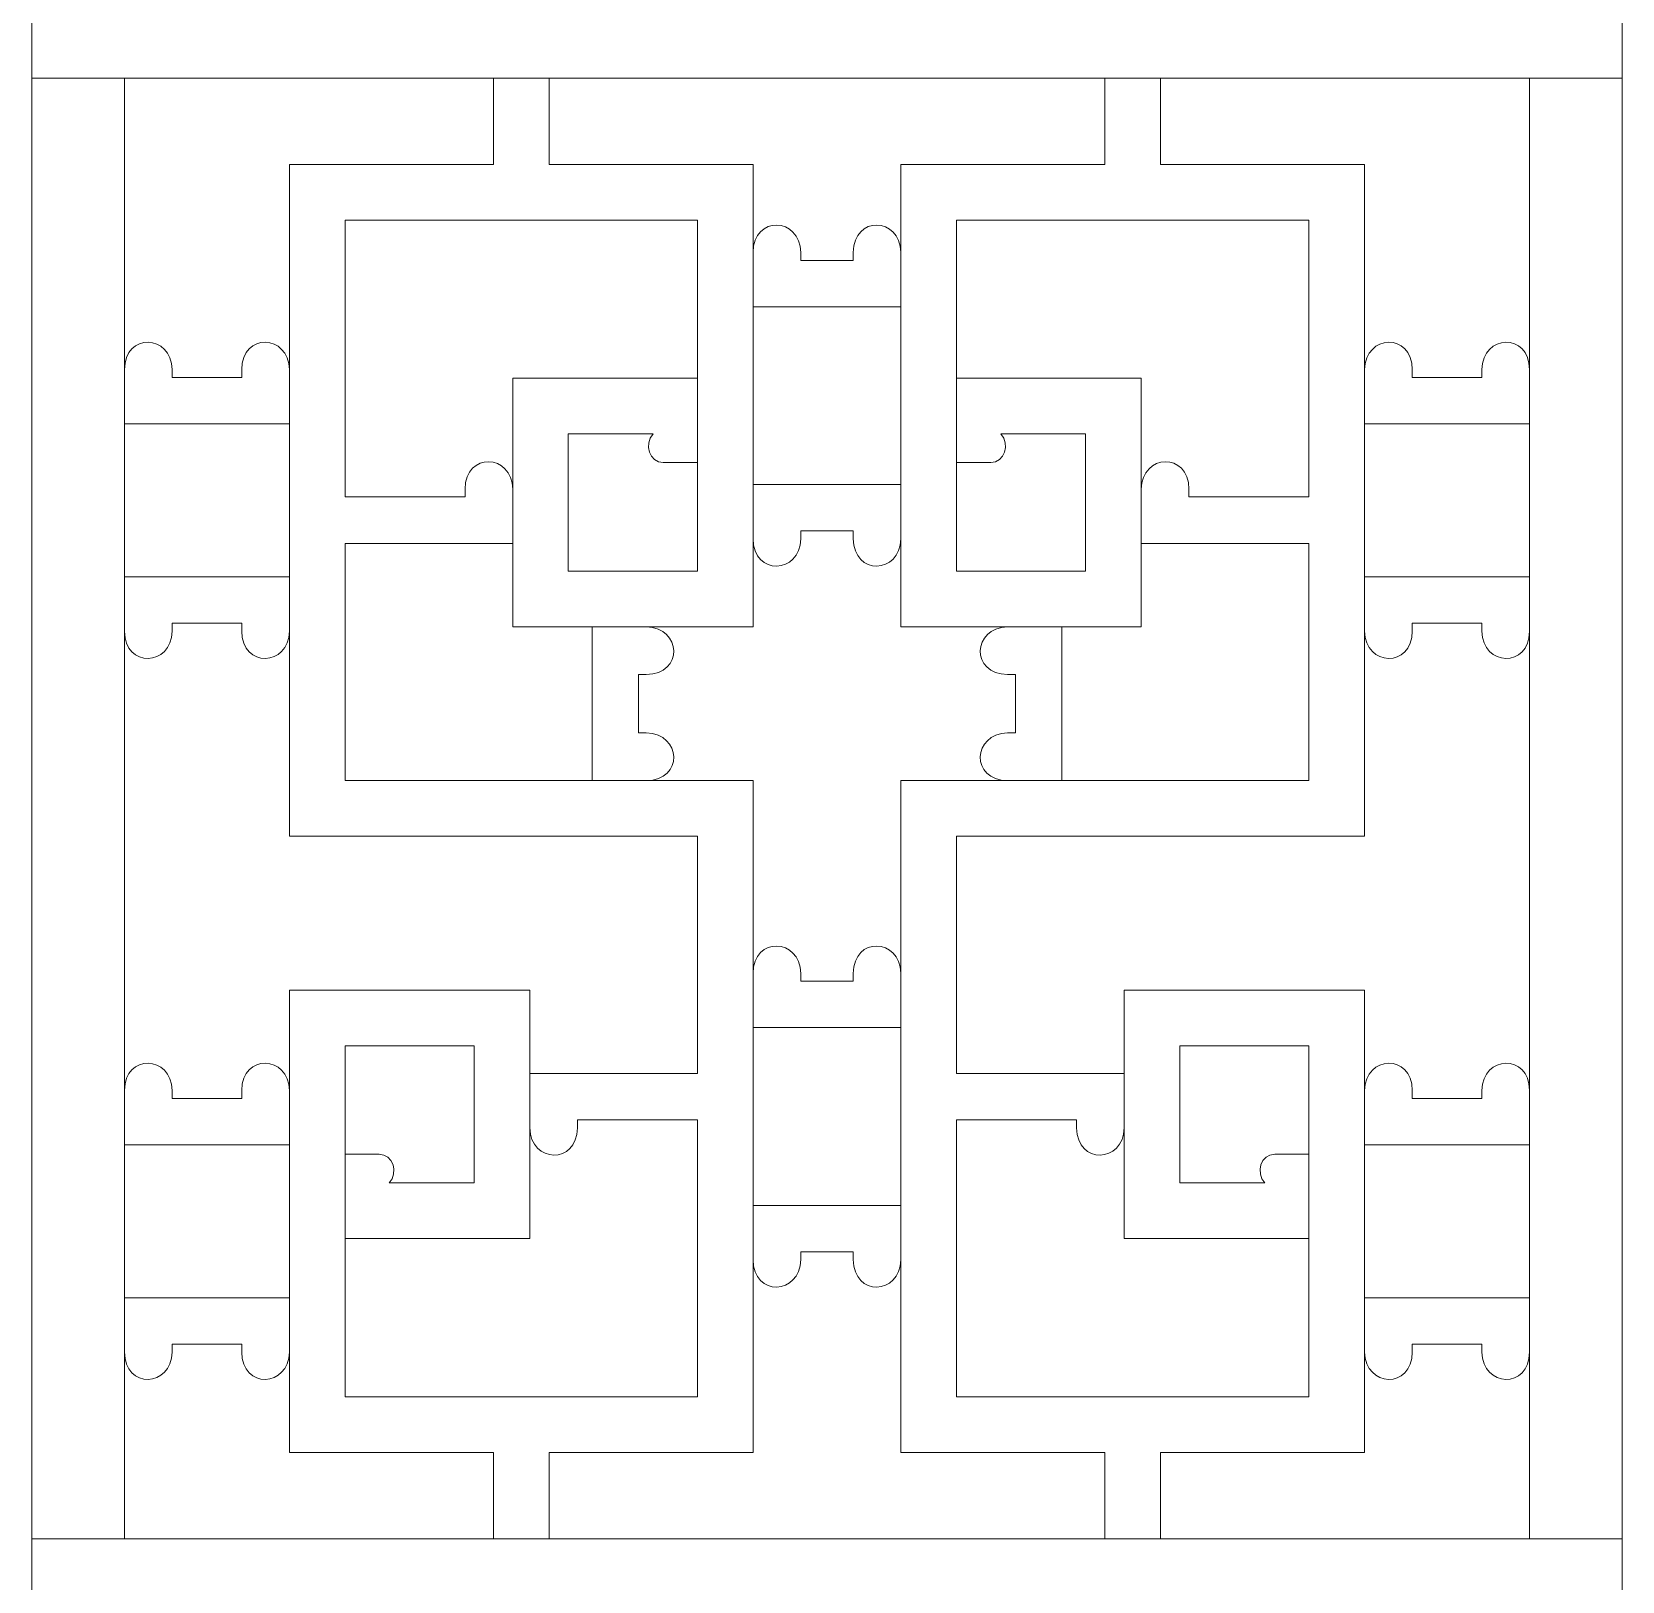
# Model space of a CAD drawing. Header units: centimetres. Extents: x 20.8 to 27.4, y -9.5 to 9.5.
# Drawn here: x 24.612 to 27.368, y -4.03 to -1.346 of the extents above; entities that cross this region are included whole.
import ezdxf

# ---------------------------------------------------------------- set-up
doc = ezdxf.new("R2010")
doc.units = ezdxf.units.CM
doc.header["$MEASUREMENT"] = 0
doc.layers.add('layer 1', color=7, linetype='Continuous')

msp = doc.modelspace()

# ---------------------------------------------------------------- linework, layer by layer
at = {"layer": 'layer 1', "color": 250, "lineweight": 9}
for points in [[(24.61222, 1.42601), (24.61222, 1.42601), (27.36783, 1.42601), (27.36783, 1.42601), (27.36783, 1.42601), (27.36783, 1.42601), (27.36783, -1.42599), (27.36783, -1.42599), (27.36783, -1.42599), (27.36783, -1.42599), (24.61222, -1.42599), (24.61222, -1.42599), (24.61222, -1.42599), (24.61222, -1.42599), (24.61222, 1.42601), (24.61222, 1.42601)], [(24.61222, -1.26532), (24.61222, -1.26532), (27.36783, -1.26532), (27.36783, -1.26532), (27.36783, -1.26532), (27.36783, -1.26532), (27.36783, -4.11733), (27.36783, -4.11733), (27.36783, -4.11733), (27.36783, -4.11733), (24.61222, -4.11733), (24.61222, -4.11733), (24.61222, -4.11733), (24.61222, -4.11733), (24.61222, -1.26532), (24.61222, -1.26532)], [(24.61222, -3.95665), (24.61222, -3.95665), (27.36783, -3.95665), (27.36783, -3.95665), (27.36783, -3.95665), (27.36783, -3.95665), (27.36783, -6.80866), (27.36783, -6.80866), (27.36783, -6.80866), (27.36783, -6.80866), (24.61222, -6.80866), (24.61222, -6.80866), (24.61222, -6.80866), (24.61222, -6.80866), (24.61222, -3.95665), (24.61222, -3.95665)]]:
    msp.add_open_spline(points, degree=3, knots=[0, 0, 0, 0, 0.2, 0.2, 0.2, 0.2, 0.4, 0.4, 0.4, 0.4, 0.6, 0.6, 0.6, 0.6, 1, 1, 1, 1], dxfattribs=at)
at = {"layer": 'layer 1', "color": 7, "lineweight": 9}
for points, knots in [([(24.77289, -1.93091), (24.77328, -1.86612), (24.85418, -1.86937), (24.85547, -1.93096), (24.85547, -1.93096), (24.85547, -1.94304), (24.85547, -1.94234), (24.85547, -1.94465), (24.85547, -1.94465), (24.85547, -1.94465), (24.97591, -1.94465), (24.97591, -1.94465), (24.97591, -1.94465), (24.97591, -1.92888), (24.97591, -1.94672), (24.97591, -1.93096), (24.97591, -1.93096), (24.97627, -1.86612), (25.05721, -1.86937), (25.0585, -1.93096), (25.0585, -1.93096), (25.0585, -1.93096), (25.0585, -1.57548), (25.0585, -1.57548), (25.0585, -1.57548), (25.0585, -1.57548), (25.412, -1.57548), (25.412, -1.57548), (25.412, -1.57548), (25.412, -1.57548), (25.412, -1.42599), (25.412, -1.42599), (25.412, -1.42599), (25.412, -1.42599), (24.77289, -1.42599), (24.77289, -1.42599), (24.77289, -1.42599), (24.77289, -1.42599), (24.77289, -1.93091), (24.77289, -1.93091)], [0, 0, 0, 0, 0.0909091, 0.0909091, 0.0909091, 0.0909091, 0.1818182, 0.1818182, 0.1818182, 0.1818182, 0.2727273, 0.2727273, 0.2727273, 0.2727273, 0.3636364, 0.3636364, 0.3636364, 0.3636364, 0.4545455, 0.4545455, 0.4545455, 0.4545455, 0.5454545, 0.5454545, 0.5454545, 0.5454545, 0.6363636, 0.6363636, 0.6363636, 0.6363636, 0.7272727, 0.7272727, 0.7272727, 0.7272727, 0.8181818, 0.8181818, 0.8181818, 0.8181818, 1, 1, 1, 1]), ([(25.50838, -1.42599), (25.50838, -1.42599), (25.50838, -1.57548), (25.50838, -1.57548), (25.50838, -1.57548), (25.50838, -1.57548), (25.86189, -1.57548), (25.86189, -1.57548), (25.86189, -1.57548), (25.86189, -1.57548), (25.86189, -1.72795), (25.86189, -1.72795), (25.86189, -1.72795), (25.86228, -1.66314), (25.94317, -1.66641), (25.94447, -1.72798), (25.94447, -1.72798), (25.94447, -1.74006), (25.94447, -1.73938), (25.94447, -1.74166), (25.94447, -1.74166), (25.94447, -1.74166), (26.03558, -1.74166), (26.03558, -1.74166), (26.03558, -1.74166), (26.03558, -1.72591), (26.03558, -1.74374), (26.03558, -1.72798), (26.03558, -1.72798), (26.03592, -1.66325), (26.11658, -1.66639), (26.11815, -1.72765), (26.11815, -1.72765), (26.11815, -1.72765), (26.11815, -1.57548), (26.11815, -1.57548), (26.11815, -1.57548), (26.11815, -1.57548), (26.47164, -1.57548), (26.47164, -1.57548), (26.47164, -1.57548), (26.47164, -1.57548), (26.47164, -1.42599), (26.47164, -1.42599), (26.47164, -1.42599), (26.47164, -1.42599), (25.50838, -1.42599), (25.50838, -1.42599)], [0, 0, 0, 0, 0.0769231, 0.0769231, 0.0769231, 0.0769231, 0.1538462, 0.1538462, 0.1538462, 0.1538462, 0.2307692, 0.2307692, 0.2307692, 0.2307692, 0.3076923, 0.3076923, 0.3076923, 0.3076923, 0.3846154, 0.3846154, 0.3846154, 0.3846154, 0.4615385, 0.4615385, 0.4615385, 0.4615385, 0.5384615, 0.5384615, 0.5384615, 0.5384615, 0.6153846, 0.6153846, 0.6153846, 0.6153846, 0.6923077, 0.6923077, 0.6923077, 0.6923077, 0.7692308, 0.7692308, 0.7692308, 0.7692308, 0.8461538, 0.8461538, 0.8461538, 0.8461538, 1, 1, 1, 1]), ([(26.56803, -1.42599), (26.56803, -1.42599), (26.56803, -1.57548), (26.56803, -1.57548), (26.56803, -1.57548), (26.56803, -1.57548), (26.92155, -1.57548), (26.92155, -1.57548), (26.92155, -1.57548), (26.92155, -1.57548), (26.92155, -1.93096), (26.92155, -1.93096), (26.92155, -1.93096), (26.92281, -1.86937), (27.00377, -1.86612), (27.00411, -1.93096), (27.00411, -1.93096), (27.00411, -1.94672), (27.00411, -1.92888), (27.00411, -1.94465), (27.00411, -1.94465), (27.00411, -1.94465), (27.12456, -1.94465), (27.12456, -1.94465), (27.12456, -1.94465), (27.12456, -1.94234), (27.12456, -1.94304), (27.12456, -1.93096), (27.12456, -1.93096), (27.12585, -1.86937), (27.20675, -1.86612), (27.20713, -1.93091), (27.20713, -1.93091), (27.20713, -1.93091), (27.20713, -1.42599), (27.20713, -1.42599), (27.20713, -1.42599), (27.20713, -1.42599), (26.56803, -1.42599), (26.56803, -1.42599)], [0, 0, 0, 0, 0.0909091, 0.0909091, 0.0909091, 0.0909091, 0.1818182, 0.1818182, 0.1818182, 0.1818182, 0.2727273, 0.2727273, 0.2727273, 0.2727273, 0.3636364, 0.3636364, 0.3636364, 0.3636364, 0.4545455, 0.4545455, 0.4545455, 0.4545455, 0.5454545, 0.5454545, 0.5454545, 0.5454545, 0.6363636, 0.6363636, 0.6363636, 0.6363636, 0.7272727, 0.7272727, 0.7272727, 0.7272727, 0.8181818, 0.8181818, 0.8181818, 0.8181818, 1, 1, 1, 1]), ([(25.44545, -2.13797), (25.44545, -2.13797), (25.44545, -1.94604), (25.44545, -1.94604), (25.44545, -1.94604), (25.44545, -1.94604), (25.76548, -1.94604), (25.76548, -1.94604), (25.76548, -1.94604), (25.76548, -1.94604), (25.76548, -1.67189), (25.76548, -1.67189), (25.76548, -1.67189), (25.76548, -1.67189), (25.15491, -1.67189), (25.15491, -1.67189), (25.15491, -1.67189), (25.15491, -1.67189), (25.15491, -2.15166), (25.15491, -2.15166), (25.15491, -2.15166), (25.15491, -2.15166), (25.36286, -2.15166), (25.36286, -2.15166), (25.36286, -2.15166), (25.36286, -2.13592), (25.36286, -2.15373), (25.36286, -2.13799), (25.36286, -2.13799), (25.36322, -2.07316), (25.44414, -2.07641), (25.44545, -2.13797)], [0, 0, 0, 0, 0.1111111, 0.1111111, 0.1111111, 0.1111111, 0.2222222, 0.2222222, 0.2222222, 0.2222222, 0.3333333, 0.3333333, 0.3333333, 0.3333333, 0.4444444, 0.4444444, 0.4444444, 0.4444444, 0.5555556, 0.5555556, 0.5555556, 0.5555556, 0.6666667, 0.6666667, 0.6666667, 0.6666667, 0.7777778, 0.7777778, 0.7777778, 0.7777778, 1, 1, 1, 1]), ([(26.53459, -2.13797), (26.53459, -2.13797), (26.53459, -2.04245), (26.53459, -2.04245), (26.53459, -2.04245), (26.53459, -2.04245), (26.53459, -1.94604), (26.53459, -1.94604), (26.53459, -1.94604), (26.53459, -1.94604), (26.21456, -1.94604), (26.21456, -1.94604), (26.21456, -1.94604), (26.21456, -1.94604), (26.21456, -1.67189), (26.21456, -1.67189), (26.21456, -1.67189), (26.21456, -1.67189), (26.82513, -1.67189), (26.82513, -1.67189), (26.82513, -1.67189), (26.82513, -1.67189), (26.82513, -2.15166), (26.82513, -2.15166), (26.82513, -2.15166), (26.82513, -2.15166), (26.61716, -2.15166), (26.61716, -2.15166), (26.61716, -2.15166), (26.61716, -2.13592), (26.61716, -2.15373), (26.61716, -2.13799), (26.61716, -2.13799), (26.61683, -2.07316), (26.53589, -2.07641), (26.53459, -2.13797)], [0, 0, 0, 0, 0.1, 0.1, 0.1, 0.1, 0.2, 0.2, 0.2, 0.2, 0.3, 0.3, 0.3, 0.3, 0.4, 0.4, 0.4, 0.4, 0.5, 0.5, 0.5, 0.5, 0.6, 0.6, 0.6, 0.6, 0.7, 0.7, 0.7, 0.7, 0.8, 0.8, 0.8, 0.8, 1, 1, 1, 1]), ([(25.86189, -1.822), (25.86189, -1.822), (25.86189, -1.72795), (25.86189, -1.72795), (25.86189, -1.72795), (25.86189, -1.72795), (25.86189, -1.822), (25.86189, -1.822)], [0, 0, 0, 0, 0.3333333, 0.3333333, 0.3333333, 0.3333333, 1, 1, 1, 1]), ([(26.11815, -1.822), (26.11815, -1.822), (26.11815, -1.72765), (26.11815, -1.72765), (26.11815, -1.72765), (26.11815, -1.72765), (26.11815, -1.822), (26.11815, -1.822)], [0, 0, 0, 0, 0.3333333, 0.3333333, 0.3333333, 0.3333333, 1, 1, 1, 1]), ([(26.11815, -1.822), (26.11815, -1.822), (25.86189, -1.822), (25.86189, -1.822), (25.86189, -1.822), (25.86189, -1.822), (25.86189, -2.13001), (25.86189, -2.13001), (25.86189, -2.13001), (25.86189, -2.13001), (26.11815, -2.13001), (26.11815, -2.13001), (26.11815, -2.13001), (26.11815, -2.13001), (26.11815, -1.822), (26.11815, -1.822)], [0, 0, 0, 0, 0.2, 0.2, 0.2, 0.2, 0.4, 0.4, 0.4, 0.4, 0.6, 0.6, 0.6, 0.6, 1, 1, 1, 1]), ([(24.77289, -2.02497), (24.77289, -2.02497), (24.77289, -1.93091), (24.77289, -1.93091), (24.77289, -1.93091), (24.77289, -1.93091), (24.77289, -2.02497), (24.77289, -2.02497)], [0, 0, 0, 0, 0.3333333, 0.3333333, 0.3333333, 0.3333333, 1, 1, 1, 1]), ([(25.0585, -2.02497), (25.0585, -2.02497), (25.0585, -1.93096), (25.0585, -1.93096), (25.0585, -1.93096), (25.0585, -1.93096), (25.0585, -2.02497), (25.0585, -2.02497)], [0, 0, 0, 0, 0.3333333, 0.3333333, 0.3333333, 0.3333333, 1, 1, 1, 1]), ([(25.76548, -2.09203), (25.76548, -2.09203), (25.76548, -1.94604), (25.76548, -1.94604), (25.76548, -1.94604), (25.76548, -1.94604), (25.76548, -2.09203), (25.76548, -2.09203)], [0, 0, 0, 0, 0.3333333, 0.3333333, 0.3333333, 0.3333333, 1, 1, 1, 1]), ([(26.21456, -2.09203), (26.21456, -2.09203), (26.21456, -1.94604), (26.21456, -1.94604), (26.21456, -1.94604), (26.21456, -1.94604), (26.21456, -2.09203), (26.21456, -2.09203)], [0, 0, 0, 0, 0.3333333, 0.3333333, 0.3333333, 0.3333333, 1, 1, 1, 1]), ([(26.92155, -2.02497), (26.92155, -2.02497), (26.92155, -1.93096), (26.92155, -1.93096), (26.92155, -1.93096), (26.92155, -1.93096), (26.92155, -2.02497), (26.92155, -2.02497)], [0, 0, 0, 0, 0.3333333, 0.3333333, 0.3333333, 0.3333333, 1, 1, 1, 1]), ([(27.20713, -2.02497), (27.20713, -2.02497), (27.20713, -1.93091), (27.20713, -1.93091), (27.20713, -1.93091), (27.20713, -1.93091), (27.20713, -2.02497), (27.20713, -2.02497)], [0, 0, 0, 0, 0.3333333, 0.3333333, 0.3333333, 0.3333333, 1, 1, 1, 1]), ([(24.77289, -2.29003), (24.77289, -2.29003), (25.0585, -2.29003), (25.0585, -2.29003), (25.0585, -2.29003), (25.0585, -2.29003), (25.0585, -2.02497), (25.0585, -2.02497), (25.0585, -2.02497), (25.0585, -2.02497), (24.77289, -2.02497), (24.77289, -2.02497), (24.77289, -2.02497), (24.77289, -2.02497), (24.77289, -2.29003), (24.77289, -2.29003)], [0, 0, 0, 0, 0.2, 0.2, 0.2, 0.2, 0.4, 0.4, 0.4, 0.4, 0.6, 0.6, 0.6, 0.6, 1, 1, 1, 1]), ([(27.20713, -2.02497), (27.20713, -2.02497), (26.92155, -2.02497), (26.92155, -2.02497), (26.92155, -2.02497), (26.92155, -2.02497), (26.92155, -2.29003), (26.92155, -2.29003), (26.92155, -2.29003), (26.92155, -2.29003), (27.20713, -2.29003), (27.20713, -2.29003), (27.20713, -2.29003), (27.20713, -2.29003), (27.20713, -2.02497), (27.20713, -2.02497)], [0, 0, 0, 0, 0.2, 0.2, 0.2, 0.2, 0.4, 0.4, 0.4, 0.4, 0.6, 0.6, 0.6, 0.6, 1, 1, 1, 1]), ([(25.68882, -2.04245), (25.67246, -2.06046), (25.68202, -2.09222), (25.70636, -2.09203), (25.70636, -2.09203), (25.72606, -2.09203), (25.74576, -2.09203), (25.76548, -2.09203), (25.76548, -2.09203), (25.76548, -2.09203), (25.76548, -2.28013), (25.76548, -2.28013), (25.76548, -2.28013), (25.76548, -2.28013), (25.54184, -2.28013), (25.54184, -2.28013), (25.54184, -2.28013), (25.54184, -2.28013), (25.54184, -2.04245), (25.54184, -2.04245), (25.54184, -2.04245), (25.54184, -2.04245), (25.68882, -2.04245), (25.68882, -2.04245)], [0, 0, 0, 0, 0.1428571, 0.1428571, 0.1428571, 0.1428571, 0.2857143, 0.2857143, 0.2857143, 0.2857143, 0.4285714, 0.4285714, 0.4285714, 0.4285714, 0.5714286, 0.5714286, 0.5714286, 0.5714286, 0.7142857, 0.7142857, 0.7142857, 0.7142857, 1, 1, 1, 1]), ([(26.2912, -2.04245), (26.30756, -2.06046), (26.29802, -2.09222), (26.27368, -2.09203), (26.27368, -2.09203), (26.25396, -2.09203), (26.23426, -2.09203), (26.21456, -2.09203), (26.21456, -2.09203), (26.21456, -2.09203), (26.21456, -2.28013), (26.21456, -2.28013), (26.21456, -2.28013), (26.21456, -2.28013), (26.43818, -2.28013), (26.43818, -2.28013), (26.43818, -2.28013), (26.43818, -2.28013), (26.43818, -2.04245), (26.43818, -2.04245), (26.43818, -2.04245), (26.43818, -2.04245), (26.2912, -2.04245), (26.2912, -2.04245)], [0, 0, 0, 0, 0.1428571, 0.1428571, 0.1428571, 0.1428571, 0.2857143, 0.2857143, 0.2857143, 0.2857143, 0.4285714, 0.4285714, 0.4285714, 0.4285714, 0.5714286, 0.5714286, 0.5714286, 0.5714286, 0.7142857, 0.7142857, 0.7142857, 0.7142857, 1, 1, 1, 1]), ([(25.44545, -2.23201), (25.44545, -2.23201), (25.44545, -2.13797), (25.44545, -2.13797), (25.44545, -2.13797), (25.44545, -2.13797), (25.44545, -2.23201), (25.44545, -2.23201)], [0, 0, 0, 0, 0.3333333, 0.3333333, 0.3333333, 0.3333333, 1, 1, 1, 1]), ([(25.86189, -2.22407), (25.86189, -2.22407), (25.86189, -2.13001), (25.86189, -2.13001), (25.86189, -2.13001), (25.86189, -2.13001), (25.86189, -2.22407), (25.86189, -2.22407)], [0, 0, 0, 0, 0.3333333, 0.3333333, 0.3333333, 0.3333333, 1, 1, 1, 1]), ([(26.11815, -2.22437), (26.11815, -2.22437), (26.11815, -2.13001), (26.11815, -2.13001), (26.11815, -2.13001), (26.11815, -2.13001), (26.11815, -2.22437), (26.11815, -2.22437)], [0, 0, 0, 0, 0.3333333, 0.3333333, 0.3333333, 0.3333333, 1, 1, 1, 1]), ([(26.53459, -2.23201), (26.53459, -2.23201), (26.53459, -2.13797), (26.53459, -2.13797), (26.53459, -2.13797), (26.53459, -2.13797), (26.53459, -2.23201), (26.53459, -2.23201)], [0, 0, 0, 0, 0.3333333, 0.3333333, 0.3333333, 0.3333333, 1, 1, 1, 1]), ([(25.58295, -2.64312), (25.58295, -2.64312), (25.58295, -2.37654), (25.58295, -2.37654), (25.58295, -2.37654), (25.58295, -2.37654), (25.44545, -2.37654), (25.44545, -2.37654), (25.44545, -2.37654), (25.44545, -2.37654), (25.44545, -2.23201), (25.44545, -2.23201), (25.44545, -2.23201), (25.44545, -2.23201), (25.15491, -2.23201), (25.15491, -2.23201), (25.15491, -2.23201), (25.15491, -2.23201), (25.15491, -2.64312), (25.15491, -2.64312), (25.15491, -2.64312), (25.15491, -2.64312), (25.58295, -2.64312), (25.58295, -2.64312)], [0, 0, 0, 0, 0.1428571, 0.1428571, 0.1428571, 0.1428571, 0.2857143, 0.2857143, 0.2857143, 0.2857143, 0.4285714, 0.4285714, 0.4285714, 0.4285714, 0.5714286, 0.5714286, 0.5714286, 0.5714286, 0.7142857, 0.7142857, 0.7142857, 0.7142857, 1, 1, 1, 1]), ([(26.30305, -2.64312), (26.23821, -2.64276), (26.24148, -2.5618), (26.30305, -2.56051), (26.30305, -2.56051), (26.31513, -2.56051), (26.31446, -2.56051), (26.31674, -2.56051), (26.31674, -2.56051), (26.31674, -2.56051), (26.31674, -2.45913), (26.31674, -2.45913), (26.31674, -2.45913), (26.30098, -2.45913), (26.31882, -2.45913), (26.30305, -2.45913), (26.30305, -2.45913), (26.23821, -2.45877), (26.24148, -2.37783), (26.30305, -2.37654), (26.30305, -2.37654), (26.30305, -2.37654), (26.11815, -2.37654), (26.11815, -2.37654), (26.11815, -2.37654), (26.11815, -2.37654), (26.11815, -2.22437), (26.11815, -2.22437), (26.11815, -2.22437), (26.11658, -2.28563), (26.03592, -2.28876), (26.03558, -2.22403), (26.03558, -2.22403), (26.03558, -2.20829), (26.03558, -2.2261), (26.03558, -2.21036), (26.03558, -2.21036), (26.03558, -2.21036), (25.94447, -2.21036), (25.94447, -2.21036), (25.94447, -2.21036), (25.94447, -2.21265), (25.94447, -2.21197), (25.94447, -2.22403), (25.94447, -2.22403), (25.94317, -2.28561), (25.86228, -2.28889), (25.86189, -2.22407), (25.86189, -2.22407), (25.86189, -2.22407), (25.86189, -2.37654), (25.86189, -2.37654), (25.86189, -2.37654), (25.86189, -2.37654), (25.67697, -2.37654), (25.67697, -2.37654), (25.67697, -2.37654), (25.73854, -2.37783), (25.74181, -2.45877), (25.67697, -2.45913), (25.67697, -2.45913), (25.66121, -2.45913), (25.67904, -2.45913), (25.66328, -2.45913), (25.66328, -2.45913), (25.66328, -2.45913), (25.66328, -2.56051), (25.66328, -2.56051), (25.66328, -2.56051), (25.66556, -2.56051), (25.66489, -2.56051), (25.67697, -2.56051), (25.67697, -2.56051), (25.73854, -2.5618), (25.74181, -2.64278), (25.67697, -2.64312), (25.67697, -2.64312), (25.67697, -2.64312), (25.76548, -2.64312), (25.76548, -2.64312), (25.76548, -2.64312), (25.76548, -2.64312), (25.86189, -2.64312), (25.86189, -2.64312), (25.86189, -2.64312), (25.86189, -2.64312), (25.86189, -2.97708), (25.86189, -2.97708), (25.86189, -2.97708), (25.86228, -2.91226), (25.94317, -2.91555), (25.94447, -2.97712), (25.94447, -2.97712), (25.94447, -2.98921), (25.94447, -2.9885), (25.94447, -2.99079), (25.94447, -2.99079), (25.94447, -2.99079), (26.03558, -2.99079), (26.03558, -2.99079), (26.03558, -2.99079), (26.03558, -2.97505), (26.03558, -2.99288), (26.03558, -2.97712), (26.03558, -2.97712), (26.03592, -2.91239), (26.11656, -2.91552), (26.11815, -2.97678), (26.11815, -2.97678), (26.11815, -2.97678), (26.11815, -2.64312), (26.11815, -2.64312), (26.11815, -2.64312), (26.17977, -2.64312), (26.24143, -2.64312), (26.30305, -2.64312)], [0, 0, 0, 0, 0.0333333, 0.0333333, 0.0333333, 0.0333333, 0.0666667, 0.0666667, 0.0666667, 0.0666667, 0.1, 0.1, 0.1, 0.1, 0.1333333, 0.1333333, 0.1333333, 0.1333333, 0.1666667, 0.1666667, 0.1666667, 0.1666667, 0.2, 0.2, 0.2, 0.2, 0.2333333, 0.2333333, 0.2333333, 0.2333333, 0.2666667, 0.2666667, 0.2666667, 0.2666667, 0.3, 0.3, 0.3, 0.3, 0.3333333, 0.3333333, 0.3333333, 0.3333333, 0.3666667, 0.3666667, 0.3666667, 0.3666667, 0.4, 0.4, 0.4, 0.4, 0.4333333, 0.4333333, 0.4333333, 0.4333333, 0.4666667, 0.4666667, 0.4666667, 0.4666667, 0.5, 0.5, 0.5, 0.5, 0.5333333, 0.5333333, 0.5333333, 0.5333333, 0.5666667, 0.5666667, 0.5666667, 0.5666667, 0.6, 0.6, 0.6, 0.6, 0.6333333, 0.6333333, 0.6333333, 0.6333333, 0.6666667, 0.6666667, 0.6666667, 0.6666667, 0.7, 0.7, 0.7, 0.7, 0.7333333, 0.7333333, 0.7333333, 0.7333333, 0.7666667, 0.7666667, 0.7666667, 0.7666667, 0.8, 0.8, 0.8, 0.8, 0.8333333, 0.8333333, 0.8333333, 0.8333333, 0.8666667, 0.8666667, 0.8666667, 0.8666667, 0.9, 0.9, 0.9, 0.9, 0.9333333, 0.9333333, 0.9333333, 0.9333333, 1, 1, 1, 1]), ([(26.39709, -2.64312), (26.53976, -2.64312), (26.68244, -2.64312), (26.82513, -2.64312), (26.82513, -2.64312), (26.82513, -2.64312), (26.82513, -2.23201), (26.82513, -2.23201), (26.82513, -2.23201), (26.82513, -2.23201), (26.53459, -2.23201), (26.53459, -2.23201), (26.53459, -2.23201), (26.53459, -2.23201), (26.53459, -2.28013), (26.53459, -2.28013), (26.53459, -2.28013), (26.53459, -2.28013), (26.53459, -2.37654), (26.53459, -2.37654), (26.53459, -2.37654), (26.53459, -2.37654), (26.39709, -2.37654), (26.39709, -2.37654), (26.39709, -2.37654), (26.39709, -2.37654), (26.39709, -2.64312), (26.39709, -2.64312)], [0, 0, 0, 0, 0.125, 0.125, 0.125, 0.125, 0.25, 0.25, 0.25, 0.25, 0.375, 0.375, 0.375, 0.375, 0.5, 0.5, 0.5, 0.5, 0.625, 0.625, 0.625, 0.625, 0.75, 0.75, 0.75, 0.75, 1, 1, 1, 1]), ([(24.77289, -2.38409), (24.77289, -2.38409), (24.77289, -2.29003), (24.77289, -2.29003), (24.77289, -2.29003), (24.77289, -2.29003), (24.77289, -2.38409), (24.77289, -2.38409)], [0, 0, 0, 0, 0.3333333, 0.3333333, 0.3333333, 0.3333333, 1, 1, 1, 1]), ([(25.0585, -2.38407), (25.0585, -2.38407), (25.0585, -2.29003), (25.0585, -2.29003), (25.0585, -2.29003), (25.0585, -2.29003), (25.0585, -2.38407), (25.0585, -2.38407)], [0, 0, 0, 0, 0.3333333, 0.3333333, 0.3333333, 0.3333333, 1, 1, 1, 1]), ([(26.92155, -2.29003), (26.92155, -2.29003), (26.92155, -2.38407), (26.92155, -2.38407), (26.92155, -2.38407), (26.92155, -2.38407), (26.92155, -2.29003), (26.92155, -2.29003)], [0, 0, 0, 0, 0.3333333, 0.3333333, 0.3333333, 0.3333333, 1, 1, 1, 1]), ([(27.20713, -2.29003), (27.20713, -2.29003), (27.20713, -2.38409), (27.20713, -2.38409), (27.20713, -2.38409), (27.20713, -2.38409), (27.20713, -2.29003), (27.20713, -2.29003)], [0, 0, 0, 0, 0.3333333, 0.3333333, 0.3333333, 0.3333333, 1, 1, 1, 1]), ([(24.77289, -3.18005), (24.77328, -3.11524), (24.85418, -3.11852), (24.85547, -3.1801), (24.85547, -3.1801), (24.85547, -3.19216), (24.85547, -3.19148), (24.85547, -3.19377), (24.85547, -3.19377), (24.85547, -3.19377), (24.97591, -3.19377), (24.97591, -3.19377), (24.97591, -3.19377), (24.97591, -3.17803), (24.97591, -3.19584), (24.97591, -3.1801), (24.97591, -3.1801), (24.97627, -3.11524), (25.05721, -3.11852), (25.0585, -3.1801), (25.0585, -3.1801), (25.0585, -3.1801), (25.0585, -3.00611), (25.0585, -3.00611), (25.0585, -3.00611), (25.19732, -3.00611), (25.33613, -3.00611), (25.47495, -3.00611), (25.47495, -3.00611), (25.47495, -3.00611), (25.47495, -3.15066), (25.47495, -3.15066), (25.47495, -3.15066), (25.47495, -3.15066), (25.76548, -3.15066), (25.76548, -3.15066), (25.76548, -3.15066), (25.76548, -3.15066), (25.76548, -2.73953), (25.76548, -2.73953), (25.76548, -2.73953), (25.76548, -2.73953), (25.0585, -2.73953), (25.0585, -2.73953), (25.0585, -2.73953), (25.0585, -2.73953), (25.0585, -2.38407), (25.0585, -2.38407), (25.0585, -2.38407), (25.05721, -2.44565), (24.97627, -2.4489), (24.97591, -2.38407), (24.97591, -2.38407), (24.97591, -2.36831), (24.97591, -2.38614), (24.97591, -2.37038), (24.97591, -2.37038), (24.97591, -2.37038), (24.85547, -2.37038), (24.85547, -2.37038), (24.85547, -2.37038), (24.85547, -2.37267), (24.85547, -2.37198), (24.85547, -2.38407), (24.85547, -2.38407), (24.85418, -2.44562), (24.77328, -2.4489), (24.77289, -2.38409), (24.77289, -2.38409), (24.77289, -2.38409), (24.77289, -3.18005), (24.77289, -3.18005)], [0, 0, 0, 0, 0.0526316, 0.0526316, 0.0526316, 0.0526316, 0.1052632, 0.1052632, 0.1052632, 0.1052632, 0.1578947, 0.1578947, 0.1578947, 0.1578947, 0.2105263, 0.2105263, 0.2105263, 0.2105263, 0.2631579, 0.2631579, 0.2631579, 0.2631579, 0.3157895, 0.3157895, 0.3157895, 0.3157895, 0.3684211, 0.3684211, 0.3684211, 0.3684211, 0.4210526, 0.4210526, 0.4210526, 0.4210526, 0.4736842, 0.4736842, 0.4736842, 0.4736842, 0.5263158, 0.5263158, 0.5263158, 0.5263158, 0.5789474, 0.5789474, 0.5789474, 0.5789474, 0.6315789, 0.6315789, 0.6315789, 0.6315789, 0.6842105, 0.6842105, 0.6842105, 0.6842105, 0.7368421, 0.7368421, 0.7368421, 0.7368421, 0.7894737, 0.7894737, 0.7894737, 0.7894737, 0.8421053, 0.8421053, 0.8421053, 0.8421053, 0.8947368, 0.8947368, 0.8947368, 0.8947368, 1, 1, 1, 1]), ([(27.20713, -2.38409), (27.20675, -2.4489), (27.12585, -2.44562), (27.12456, -2.38407), (27.12456, -2.38407), (27.12456, -2.37198), (27.12456, -2.37267), (27.12456, -2.37038), (27.12456, -2.37038), (27.12456, -2.37038), (27.00411, -2.37038), (27.00411, -2.37038), (27.00411, -2.37038), (27.00411, -2.38614), (27.00411, -2.36831), (27.00411, -2.38407), (27.00411, -2.38407), (27.00377, -2.4489), (26.92281, -2.44565), (26.92155, -2.38407), (26.92155, -2.38407), (26.92155, -2.38407), (26.92155, -2.73953), (26.92155, -2.73953), (26.92155, -2.73953), (26.92155, -2.73953), (26.21456, -2.73953), (26.21456, -2.73953), (26.21456, -2.73953), (26.21456, -2.73953), (26.21456, -3.15066), (26.21456, -3.15066), (26.21456, -3.15066), (26.21456, -3.15066), (26.5051, -3.15066), (26.5051, -3.15066), (26.5051, -3.15066), (26.5051, -3.15066), (26.5051, -3.00611), (26.5051, -3.00611), (26.5051, -3.00611), (26.64389, -3.00611), (26.78271, -3.00611), (26.92155, -3.00611), (26.92155, -3.00611), (26.92155, -3.00611), (26.92155, -3.1801), (26.92155, -3.1801), (26.92155, -3.1801), (26.92281, -3.11852), (27.00377, -3.11524), (27.00411, -3.1801), (27.00411, -3.1801), (27.00411, -3.19584), (27.00411, -3.17803), (27.00411, -3.19377), (27.00411, -3.19377), (27.00411, -3.19377), (27.12456, -3.19377), (27.12456, -3.19377), (27.12456, -3.19377), (27.12456, -3.19148), (27.12456, -3.19216), (27.12456, -3.1801), (27.12456, -3.1801), (27.12585, -3.11852), (27.20675, -3.11524), (27.20713, -3.18005), (27.20713, -3.18005), (27.20713, -3.18005), (27.20713, -2.38409), (27.20713, -2.38409)], [0, 0, 0, 0, 0.0526316, 0.0526316, 0.0526316, 0.0526316, 0.1052632, 0.1052632, 0.1052632, 0.1052632, 0.1578947, 0.1578947, 0.1578947, 0.1578947, 0.2105263, 0.2105263, 0.2105263, 0.2105263, 0.2631579, 0.2631579, 0.2631579, 0.2631579, 0.3157895, 0.3157895, 0.3157895, 0.3157895, 0.3684211, 0.3684211, 0.3684211, 0.3684211, 0.4210526, 0.4210526, 0.4210526, 0.4210526, 0.4736842, 0.4736842, 0.4736842, 0.4736842, 0.5263158, 0.5263158, 0.5263158, 0.5263158, 0.5789474, 0.5789474, 0.5789474, 0.5789474, 0.6315789, 0.6315789, 0.6315789, 0.6315789, 0.6842105, 0.6842105, 0.6842105, 0.6842105, 0.7368421, 0.7368421, 0.7368421, 0.7368421, 0.7894737, 0.7894737, 0.7894737, 0.7894737, 0.8421053, 0.8421053, 0.8421053, 0.8421053, 0.8947368, 0.8947368, 0.8947368, 0.8947368, 1, 1, 1, 1]), ([(25.67697, -2.37654), (25.67697, -2.37654), (25.58295, -2.37654), (25.58295, -2.37654), (25.58295, -2.37654), (25.58295, -2.37654), (25.67697, -2.37654), (25.67697, -2.37654)], [0, 0, 0, 0, 0.3333333, 0.3333333, 0.3333333, 0.3333333, 1, 1, 1, 1]), ([(26.39709, -2.37654), (26.39709, -2.37654), (26.30305, -2.37654), (26.30305, -2.37654), (26.30305, -2.37654), (26.30305, -2.37654), (26.39709, -2.37654), (26.39709, -2.37654)], [0, 0, 0, 0, 0.3333333, 0.3333333, 0.3333333, 0.3333333, 1, 1, 1, 1]), ([(25.67697, -2.64312), (25.67697, -2.64312), (25.58295, -2.64312), (25.58295, -2.64312), (25.58295, -2.64312), (25.58295, -2.64312), (25.67697, -2.64312), (25.67697, -2.64312)], [0, 0, 0, 0, 0.3333333, 0.3333333, 0.3333333, 0.3333333, 1, 1, 1, 1]), ([(26.39709, -2.64312), (26.39709, -2.64312), (26.30305, -2.64312), (26.30305, -2.64312), (26.30305, -2.64312), (26.30305, -2.64312), (26.39709, -2.64312), (26.39709, -2.64312)], [0, 0, 0, 0, 0.3333333, 0.3333333, 0.3333333, 0.3333333, 1, 1, 1, 1]), ([(25.86189, -3.07114), (25.86189, -3.07114), (25.86189, -2.97708), (25.86189, -2.97708), (25.86189, -2.97708), (25.86189, -2.97708), (25.86189, -3.07114), (25.86189, -3.07114)], [0, 0, 0, 0, 0.3333333, 0.3333333, 0.3333333, 0.3333333, 1, 1, 1, 1]), ([(26.11815, -3.07114), (26.11815, -3.07114), (26.11815, -2.97678), (26.11815, -2.97678), (26.11815, -2.97678), (26.11815, -2.97678), (26.11815, -3.07114), (26.11815, -3.07114)], [0, 0, 0, 0, 0.3333333, 0.3333333, 0.3333333, 0.3333333, 1, 1, 1, 1]), ([(26.11815, -3.07114), (26.11815, -3.07114), (25.86189, -3.07114), (25.86189, -3.07114), (25.86189, -3.07114), (25.86189, -3.07114), (25.86189, -3.37915), (25.86189, -3.37915), (25.86189, -3.37915), (25.86189, -3.37915), (26.11815, -3.37915), (26.11815, -3.37915), (26.11815, -3.37915), (26.11815, -3.37915), (26.11815, -3.07114), (26.11815, -3.07114)], [0, 0, 0, 0, 0.2, 0.2, 0.2, 0.2, 0.4, 0.4, 0.4, 0.4, 0.6, 0.6, 0.6, 0.6, 1, 1, 1, 1]), ([(25.23155, -3.34022), (25.24792, -3.32219), (25.23837, -3.29043), (25.21401, -3.29062), (25.21401, -3.29062), (25.19431, -3.29062), (25.17461, -3.29062), (25.15491, -3.29062), (25.15491, -3.29062), (25.15491, -3.29062), (25.15491, -3.10252), (25.15491, -3.10252), (25.15491, -3.10252), (25.15491, -3.10252), (25.37854, -3.10252), (25.37854, -3.10252), (25.37854, -3.10252), (25.37854, -3.10252), (25.37854, -3.34022), (25.37854, -3.34022), (25.37854, -3.34022), (25.37854, -3.34022), (25.23155, -3.34022), (25.23155, -3.34022)], [0, 0, 0, 0, 0.1428571, 0.1428571, 0.1428571, 0.1428571, 0.2857143, 0.2857143, 0.2857143, 0.2857143, 0.4285714, 0.4285714, 0.4285714, 0.4285714, 0.5714286, 0.5714286, 0.5714286, 0.5714286, 0.7142857, 0.7142857, 0.7142857, 0.7142857, 1, 1, 1, 1]), ([(26.74849, -3.34022), (26.73211, -3.32219), (26.74167, -3.29043), (26.76601, -3.29062), (26.76601, -3.29062), (26.78571, -3.29062), (26.80541, -3.29062), (26.82513, -3.29062), (26.82513, -3.29062), (26.82513, -3.29062), (26.82513, -3.10252), (26.82513, -3.10252), (26.82513, -3.10252), (26.82513, -3.10252), (26.60149, -3.10252), (26.60149, -3.10252), (26.60149, -3.10252), (26.60149, -3.10252), (26.60149, -3.34022), (26.60149, -3.34022), (26.60149, -3.34022), (26.60149, -3.34022), (26.74849, -3.34022), (26.74849, -3.34022)], [0, 0, 0, 0, 0.1428571, 0.1428571, 0.1428571, 0.1428571, 0.2857143, 0.2857143, 0.2857143, 0.2857143, 0.4285714, 0.4285714, 0.4285714, 0.4285714, 0.5714286, 0.5714286, 0.5714286, 0.5714286, 0.7142857, 0.7142857, 0.7142857, 0.7142857, 1, 1, 1, 1]), ([(25.47495, -3.15066), (25.47495, -3.15066), (25.47495, -3.2447), (25.47495, -3.2447), (25.47495, -3.2447), (25.47495, -3.2447), (25.47495, -3.15066), (25.47495, -3.15066)], [0, 0, 0, 0, 0.3333333, 0.3333333, 0.3333333, 0.3333333, 1, 1, 1, 1]), ([(26.5051, -3.15066), (26.5051, -3.15066), (26.5051, -3.2447), (26.5051, -3.2447), (26.5051, -3.2447), (26.5051, -3.2447), (26.5051, -3.15066), (26.5051, -3.15066)], [0, 0, 0, 0, 0.3333333, 0.3333333, 0.3333333, 0.3333333, 1, 1, 1, 1]), ([(24.77289, -3.27412), (24.77289, -3.27412), (24.77289, -3.18005), (24.77289, -3.18005), (24.77289, -3.18005), (24.77289, -3.18005), (24.77289, -3.27412), (24.77289, -3.27412)], [0, 0, 0, 0, 0.3333333, 0.3333333, 0.3333333, 0.3333333, 1, 1, 1, 1]), ([(25.0585, -3.27412), (25.0585, -3.27412), (25.0585, -3.1801), (25.0585, -3.1801), (25.0585, -3.1801), (25.0585, -3.1801), (25.0585, -3.27412), (25.0585, -3.27412)], [0, 0, 0, 0, 0.3333333, 0.3333333, 0.3333333, 0.3333333, 1, 1, 1, 1]), ([(26.92155, -3.27412), (26.92155, -3.27412), (26.92155, -3.1801), (26.92155, -3.1801), (26.92155, -3.1801), (26.92155, -3.1801), (26.92155, -3.27412), (26.92155, -3.27412)], [0, 0, 0, 0, 0.3333333, 0.3333333, 0.3333333, 0.3333333, 1, 1, 1, 1]), ([(27.20713, -3.27412), (27.20713, -3.27412), (27.20713, -3.18005), (27.20713, -3.18005), (27.20713, -3.18005), (27.20713, -3.18005), (27.20713, -3.27412), (27.20713, -3.27412)], [0, 0, 0, 0, 0.3333333, 0.3333333, 0.3333333, 0.3333333, 1, 1, 1, 1]), ([(25.47495, -3.2447), (25.47495, -3.2447), (25.47495, -3.4366), (25.47495, -3.4366), (25.47495, -3.4366), (25.47495, -3.4366), (25.15491, -3.4366), (25.15491, -3.4366), (25.15491, -3.4366), (25.15491, -3.4366), (25.15491, -3.71077), (25.15491, -3.71077), (25.15491, -3.71077), (25.15491, -3.71077), (25.76548, -3.71077), (25.76548, -3.71077), (25.76548, -3.71077), (25.76548, -3.71077), (25.76548, -3.23099), (25.76548, -3.23099), (25.76548, -3.23099), (25.76548, -3.23099), (25.55751, -3.23099), (25.55751, -3.23099), (25.55751, -3.23099), (25.55751, -3.24675), (25.55751, -3.22891), (25.55751, -3.24468), (25.55751, -3.24468), (25.55717, -3.30951), (25.47626, -3.30626), (25.47495, -3.2447)], [0, 0, 0, 0, 0.1111111, 0.1111111, 0.1111111, 0.1111111, 0.2222222, 0.2222222, 0.2222222, 0.2222222, 0.3333333, 0.3333333, 0.3333333, 0.3333333, 0.4444444, 0.4444444, 0.4444444, 0.4444444, 0.5555556, 0.5555556, 0.5555556, 0.5555556, 0.6666667, 0.6666667, 0.6666667, 0.6666667, 0.7777778, 0.7777778, 0.7777778, 0.7777778, 1, 1, 1, 1]), ([(26.21456, -3.23099), (26.21456, -3.23099), (26.42251, -3.23099), (26.42251, -3.23099), (26.42251, -3.23099), (26.42251, -3.24675), (26.42251, -3.22891), (26.42251, -3.24468), (26.42251, -3.24468), (26.42286, -3.30951), (26.50378, -3.30626), (26.5051, -3.2447), (26.5051, -3.2447), (26.5051, -3.2447), (26.5051, -3.4366), (26.5051, -3.4366), (26.5051, -3.4366), (26.5051, -3.4366), (26.82513, -3.4366), (26.82513, -3.4366), (26.82513, -3.4366), (26.82513, -3.4366), (26.82513, -3.71077), (26.82513, -3.71077), (26.82513, -3.71077), (26.82513, -3.71077), (26.21456, -3.71077), (26.21456, -3.71077), (26.21456, -3.71077), (26.21456, -3.71077), (26.21456, -3.23099), (26.21456, -3.23099)], [0, 0, 0, 0, 0.1111111, 0.1111111, 0.1111111, 0.1111111, 0.2222222, 0.2222222, 0.2222222, 0.2222222, 0.3333333, 0.3333333, 0.3333333, 0.3333333, 0.4444444, 0.4444444, 0.4444444, 0.4444444, 0.5555556, 0.5555556, 0.5555556, 0.5555556, 0.6666667, 0.6666667, 0.6666667, 0.6666667, 0.7777778, 0.7777778, 0.7777778, 0.7777778, 1, 1, 1, 1]), ([(24.77289, -3.53917), (24.77289, -3.53917), (25.0585, -3.53917), (25.0585, -3.53917), (25.0585, -3.53917), (25.0585, -3.53917), (25.0585, -3.27412), (25.0585, -3.27412), (25.0585, -3.27412), (25.0585, -3.27412), (24.77289, -3.27412), (24.77289, -3.27412), (24.77289, -3.27412), (24.77289, -3.27412), (24.77289, -3.53917), (24.77289, -3.53917)], [0, 0, 0, 0, 0.2, 0.2, 0.2, 0.2, 0.4, 0.4, 0.4, 0.4, 0.6, 0.6, 0.6, 0.6, 1, 1, 1, 1]), ([(26.92155, -3.27412), (26.92155, -3.27412), (26.92155, -3.53917), (26.92155, -3.53917), (26.92155, -3.53917), (26.92155, -3.53917), (27.20713, -3.53917), (27.20713, -3.53917), (27.20713, -3.53917), (27.20713, -3.53917), (27.20713, -3.27412), (27.20713, -3.27412), (27.20713, -3.27412), (27.20713, -3.27412), (26.92155, -3.27412), (26.92155, -3.27412)], [0, 0, 0, 0, 0.2, 0.2, 0.2, 0.2, 0.4, 0.4, 0.4, 0.4, 0.6, 0.6, 0.6, 0.6, 1, 1, 1, 1]), ([(25.15491, -3.4366), (25.15491, -3.4366), (25.15491, -3.29062), (25.15491, -3.29062), (25.15491, -3.29062), (25.15491, -3.29062), (25.15491, -3.4366), (25.15491, -3.4366)], [0, 0, 0, 0, 0.3333333, 0.3333333, 0.3333333, 0.3333333, 1, 1, 1, 1]), ([(26.82513, -3.4366), (26.82513, -3.4366), (26.82513, -3.29062), (26.82513, -3.29062), (26.82513, -3.29062), (26.82513, -3.29062), (26.82513, -3.4366), (26.82513, -3.4366)], [0, 0, 0, 0, 0.3333333, 0.3333333, 0.3333333, 0.3333333, 1, 1, 1, 1]), ([(25.86189, -3.37915), (25.86189, -3.37915), (25.86189, -3.47324), (25.86189, -3.47324), (25.86189, -3.47324), (25.86189, -3.47324), (25.86189, -3.37915), (25.86189, -3.37915)], [0, 0, 0, 0, 0.3333333, 0.3333333, 0.3333333, 0.3333333, 1, 1, 1, 1]), ([(26.11815, -3.37915), (26.11815, -3.37915), (26.11815, -3.47351), (26.11815, -3.47351), (26.11815, -3.47351), (26.11815, -3.47351), (26.11815, -3.37915), (26.11815, -3.37915)], [0, 0, 0, 0, 0.3333333, 0.3333333, 0.3333333, 0.3333333, 1, 1, 1, 1]), ([(26.47164, -3.95665), (26.47164, -3.95665), (26.47164, -3.80717), (26.47164, -3.80717), (26.47164, -3.80717), (26.47164, -3.80717), (26.11815, -3.80717), (26.11815, -3.80717), (26.11815, -3.80717), (26.11815, -3.80717), (26.11815, -3.47351), (26.11815, -3.47351), (26.11815, -3.47351), (26.11656, -3.53477), (26.03592, -3.5379), (26.03558, -3.47317), (26.03558, -3.47317), (26.03558, -3.45743), (26.03558, -3.47524), (26.03558, -3.4595), (26.03558, -3.4595), (26.03558, -3.4595), (25.94447, -3.4595), (25.94447, -3.4595), (25.94447, -3.4595), (25.94447, -3.46179), (25.94447, -3.46109), (25.94447, -3.47317), (25.94447, -3.47317), (25.94319, -3.53473), (25.86229, -3.53801), (25.86189, -3.47324), (25.86189, -3.47324), (25.86189, -3.47324), (25.86189, -3.80717), (25.86189, -3.80717), (25.86189, -3.80717), (25.86189, -3.80717), (25.50838, -3.80717), (25.50838, -3.80717), (25.50838, -3.80717), (25.50838, -3.80717), (25.50838, -3.95665), (25.50838, -3.95665), (25.50838, -3.95665), (25.50838, -3.95665), (26.47164, -3.95665), (26.47164, -3.95665)], [0, 0, 0, 0, 0.0769231, 0.0769231, 0.0769231, 0.0769231, 0.1538462, 0.1538462, 0.1538462, 0.1538462, 0.2307692, 0.2307692, 0.2307692, 0.2307692, 0.3076923, 0.3076923, 0.3076923, 0.3076923, 0.3846154, 0.3846154, 0.3846154, 0.3846154, 0.4615385, 0.4615385, 0.4615385, 0.4615385, 0.5384615, 0.5384615, 0.5384615, 0.5384615, 0.6153846, 0.6153846, 0.6153846, 0.6153846, 0.6923077, 0.6923077, 0.6923077, 0.6923077, 0.7692308, 0.7692308, 0.7692308, 0.7692308, 0.8461538, 0.8461538, 0.8461538, 0.8461538, 1, 1, 1, 1]), ([(24.77289, -3.53917), (24.77289, -3.53917), (24.77289, -3.63323), (24.77289, -3.63323), (24.77289, -3.63323), (24.77289, -3.63323), (24.77289, -3.53917), (24.77289, -3.53917)], [0, 0, 0, 0, 0.3333333, 0.3333333, 0.3333333, 0.3333333, 1, 1, 1, 1]), ([(25.0585, -3.53917), (25.0585, -3.53917), (25.0585, -3.63321), (25.0585, -3.63321), (25.0585, -3.63321), (25.0585, -3.63321), (25.0585, -3.53917), (25.0585, -3.53917)], [0, 0, 0, 0, 0.3333333, 0.3333333, 0.3333333, 0.3333333, 1, 1, 1, 1]), ([(26.92155, -3.53917), (26.92155, -3.53917), (26.92155, -3.63321), (26.92155, -3.63321), (26.92155, -3.63321), (26.92155, -3.63321), (26.92155, -3.53917), (26.92155, -3.53917)], [0, 0, 0, 0, 0.3333333, 0.3333333, 0.3333333, 0.3333333, 1, 1, 1, 1]), ([(27.20713, -3.53917), (27.20713, -3.53917), (27.20713, -3.63323), (27.20713, -3.63323), (27.20713, -3.63323), (27.20713, -3.63323), (27.20713, -3.53917), (27.20713, -3.53917)], [0, 0, 0, 0, 0.3333333, 0.3333333, 0.3333333, 0.3333333, 1, 1, 1, 1]), ([(25.412, -3.95665), (25.412, -3.95665), (25.412, -3.80717), (25.412, -3.80717), (25.412, -3.80717), (25.412, -3.80717), (25.0585, -3.80717), (25.0585, -3.80717), (25.0585, -3.80717), (25.0585, -3.80717), (25.0585, -3.63321), (25.0585, -3.63321), (25.0585, -3.63321), (25.05721, -3.69479), (24.97627, -3.69805), (24.97591, -3.63321), (24.97591, -3.63321), (24.97591, -3.61745), (24.97591, -3.63526), (24.97591, -3.61952), (24.97591, -3.61952), (24.97591, -3.61952), (24.85547, -3.61952), (24.85547, -3.61952), (24.85547, -3.61952), (24.85547, -3.62181), (24.85547, -3.62113), (24.85547, -3.63321), (24.85547, -3.63321), (24.85418, -3.69477), (24.77328, -3.69805), (24.77289, -3.63323), (24.77289, -3.63323), (24.77289, -3.63323), (24.77289, -3.95665), (24.77289, -3.95665), (24.77289, -3.95665), (24.77289, -3.95665), (25.412, -3.95665), (25.412, -3.95665)], [0, 0, 0, 0, 0.0909091, 0.0909091, 0.0909091, 0.0909091, 0.1818182, 0.1818182, 0.1818182, 0.1818182, 0.2727273, 0.2727273, 0.2727273, 0.2727273, 0.3636364, 0.3636364, 0.3636364, 0.3636364, 0.4545455, 0.4545455, 0.4545455, 0.4545455, 0.5454545, 0.5454545, 0.5454545, 0.5454545, 0.6363636, 0.6363636, 0.6363636, 0.6363636, 0.7272727, 0.7272727, 0.7272727, 0.7272727, 0.8181818, 0.8181818, 0.8181818, 0.8181818, 1, 1, 1, 1]), ([(27.20713, -3.63323), (27.20675, -3.69805), (27.12585, -3.69477), (27.12456, -3.63321), (27.12456, -3.63321), (27.12456, -3.62113), (27.12456, -3.62181), (27.12456, -3.61952), (27.12456, -3.61952), (27.12456, -3.61952), (27.00411, -3.61952), (27.00411, -3.61952), (27.00411, -3.61952), (27.00411, -3.63526), (27.00411, -3.61745), (27.00411, -3.63321), (27.00411, -3.63321), (27.00377, -3.69805), (26.92281, -3.69477), (26.92155, -3.63321), (26.92155, -3.63321), (26.92155, -3.63321), (26.92155, -3.80717), (26.92155, -3.80717), (26.92155, -3.80717), (26.92155, -3.80717), (26.56803, -3.80717), (26.56803, -3.80717), (26.56803, -3.80717), (26.56803, -3.80717), (26.56803, -3.95665), (26.56803, -3.95665), (26.56803, -3.95665), (26.56803, -3.95665), (27.20713, -3.95665), (27.20713, -3.95665), (27.20713, -3.95665), (27.20713, -3.95665), (27.20713, -3.63323), (27.20713, -3.63323)], [0, 0, 0, 0, 0.0909091, 0.0909091, 0.0909091, 0.0909091, 0.1818182, 0.1818182, 0.1818182, 0.1818182, 0.2727273, 0.2727273, 0.2727273, 0.2727273, 0.3636364, 0.3636364, 0.3636364, 0.3636364, 0.4545455, 0.4545455, 0.4545455, 0.4545455, 0.5454545, 0.5454545, 0.5454545, 0.5454545, 0.6363636, 0.6363636, 0.6363636, 0.6363636, 0.7272727, 0.7272727, 0.7272727, 0.7272727, 0.8181818, 0.8181818, 0.8181818, 0.8181818, 1, 1, 1, 1])]:
    msp.add_open_spline(points, degree=3, knots=knots, dxfattribs=at)

doc.saveas('drawing.dxf')
